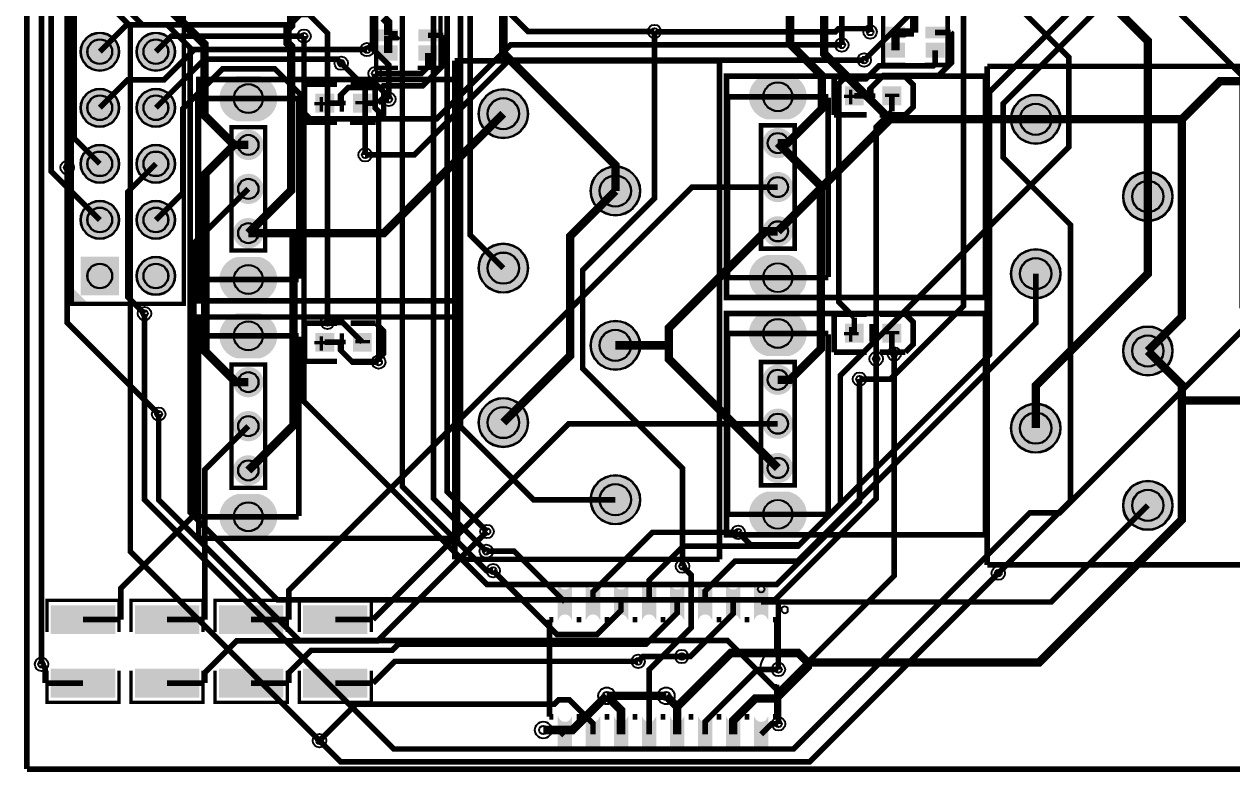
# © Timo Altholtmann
# Model space of a CAD drawing. Header units: millimetres. Extents: x 0 to 105, y 0 to 68.
# Drawn here: x -0.1 to 54.6, y -0.1 to 33.8 of the extents above; entities that cross this region are included whole.
import ezdxf

# ---------------------------------------------------------------- set-up
doc = ezdxf.new("R2010")
doc.units = ezdxf.units.MM
for name, color, linetype, true_color in [('BoardOutLine', 7, 'Continuous', 0xff00ff), ('BottomLayer', 7, 'Continuous', 0x0000ff), ('BottomSilkLayer', 7, 'Continuous', 0x66cc33), ('BottomSolderMaskLayer', 7, 'Continuous', 0xaa00ff), ('Document', 7, 'Continuous', 0xffffff), ('Hole', 7, 'Continuous', 0x222222), ('Multi-Layer', 7, 'Continuous', 0xc0c0c0), ('TopLayer', 7, 'Continuous', 0xff0000), ('TopPasteMaskLayer', 7, 'Continuous', 0x808080), ('TopSilkLayer', 7, 'Continuous', 0xffcc00), ('TopSolderMaskLayer', 7, 'Continuous', 0x800080)]:
    doc.layers.add(name, color=color, linetype=linetype, true_color=true_color)

msp = doc.modelspace()

# ---------------------------------------------------------------- hatches: boundary and pattern name
at = {"layer": 'BottomSilkLayer'}
msp.add_hatch(color=256, dxfattribs=at).paths.add_polyline_path([(2.794, 21.082), (2.032, 21.844), (2.032, 21.082)])
at = {"layer": 'BottomSolderMaskLayer'}
for points in [[(2.427, 32.512, 1), (4.177, 32.512, 1)], [(4.967, 32.512, 1), (6.717, 32.512, 1)], [(10.541, 31.415, -0.785398), (10.541, 29.364), (9.525, 29.364, -0.785398), (9.525, 31.415)], [(34.539, 31.498, -0.785398), (34.539, 29.447), (33.523, 29.447, -0.785398), (33.523, 31.498)], [(2.427, 29.972, 1), (4.177, 29.972, 1)], [(4.967, 29.972, 1), (6.717, 29.972, 1)], [(20.465, 29.705, 1), (22.715, 29.705, 1)], [(44.595, 29.451, 1), (46.845, 29.451, 1)], [(34.706, 28.217, -0.785398), (33.356, 28.217), (33.356, 28.528, -0.785398), (34.706, 28.528)], [(10.708, 28.133, -0.785398), (9.358, 28.133), (9.358, 28.445, -0.785398), (10.708, 28.445)], [(2.427, 27.432, 1), (4.177, 27.432, 1)], [(4.967, 27.432, 1), (6.717, 27.432, 1)], [(10.708, 26.14, -0.785398), (9.358, 26.14), (9.358, 26.452, -0.785398), (10.708, 26.452)], [(25.545, 26.205, 1), (27.795, 26.205, 1)], [(34.706, 26.223, -0.785398), (33.356, 26.223), (33.356, 26.535, -0.785398), (34.706, 26.535)], [(49.675, 25.951, 1), (51.926, 25.951, 1)], [(2.427, 24.892, 1), (4.177, 24.892, 1)], [(4.967, 24.892, 1), (6.717, 24.892, 1)], [(10.708, 24.133, -0.785398), (9.358, 24.133), (9.358, 24.445, -0.785398), (10.708, 24.445)], [(34.706, 24.217, -0.785398), (33.356, 24.217), (33.356, 24.528, -0.785398), (34.706, 24.528)], [(20.465, 22.705, 1), (22.715, 22.705, 1)], [(44.595, 22.451, 1), (46.845, 22.451, 1)], [(4.177, 21.477), (4.177, 23.227), (2.427, 23.227), (2.427, 21.477)], [(4.967, 22.352, 1), (6.717, 22.352, 1)], [(10.541, 23.214, -0.785398), (10.541, 21.164), (9.525, 21.164, -0.785398), (9.525, 23.214)], [(34.539, 23.298, -0.785398), (34.539, 21.247), (33.523, 21.247, -0.785398), (33.523, 23.298)], [(10.541, 20.662, -0.785398), (10.541, 18.611), (9.525, 18.611, -0.785398), (9.525, 20.662)], [(25.545, 19.205, 1), (27.795, 19.205, 1)], [(34.539, 20.771, -0.785398), (34.539, 18.72), (33.523, 18.72, -0.785398), (33.523, 20.771)], [(49.675, 18.951, 1), (51.926, 18.951, 1)], [(10.708, 17.38, -0.785398), (9.358, 17.38), (9.358, 17.692, -0.785398), (10.708, 17.692)], [(34.706, 17.489, -0.785398), (33.356, 17.489), (33.356, 17.801, -0.785398), (34.706, 17.801)], [(20.465, 15.705, 1), (22.715, 15.705, 1)], [(44.595, 15.451, 1), (46.845, 15.451, 1)], [(10.708, 15.387, -0.785398), (9.358, 15.387), (9.358, 15.699, -0.785398), (10.708, 15.699)], [(34.706, 15.496, -0.785398), (33.356, 15.496), (33.356, 15.808, -0.785398), (34.706, 15.808)], [(34.706, 13.489, -0.785398), (33.356, 13.489), (33.356, 13.801, -0.785398), (34.706, 13.801)], [(10.708, 13.38, -0.785398), (9.358, 13.38), (9.358, 13.692, -0.785398), (10.708, 13.692)], [(25.545, 12.205, 1), (27.795, 12.205, 1)], [(49.675, 11.951, 1), (51.926, 11.951, 1)], [(10.541, 12.462, -0.785398), (10.541, 10.411), (9.525, 10.411, -0.785398), (9.525, 12.462)], [(34.539, 12.57, -0.785398), (34.539, 10.52), (33.523, 10.52, -0.785398), (33.523, 12.57)]]:
    msp.add_hatch(color=256, dxfattribs=at).paths.add_polyline_path(points)
at = {"layer": 'Document'}
for points in [[(37.413, 30.788), (37.413, 30.128), (37.261, 30.128), (37.261, 30.788)], [(13.69, 30.082), (13.03, 30.082), (13.03, 30.234), (13.69, 30.234)], [(13.415, 30.458), (13.415, 29.798), (13.263, 29.798), (13.263, 30.458)], [(15.544, 30.134), (14.883, 30.134), (14.883, 30.286), (15.544, 30.286)], [(37.689, 30.411), (37.028, 30.411), (37.028, 30.564), (37.689, 30.564)], [(39.542, 30.463), (38.882, 30.463), (38.882, 30.616), (39.542, 30.616)], [(37.689, 19.657), (37.028, 19.657), (37.028, 19.809), (37.689, 19.809)], [(37.413, 20.034), (37.413, 19.373), (37.261, 19.373), (37.261, 20.034)], [(39.542, 19.709), (38.882, 19.709), (38.882, 19.861), (39.542, 19.861)], [(13.69, 19.243), (13.03, 19.243), (13.03, 19.396), (13.69, 19.396)], [(13.415, 19.62), (13.415, 18.96), (13.263, 18.96), (13.263, 19.62)], [(15.544, 19.295), (14.883, 19.295), (14.883, 19.448), (15.544, 19.448)]]:
    msp.add_hatch(color=256, dxfattribs=at).paths.add_polyline_path(points)
at = {"layer": 'Multi-Layer'}
for points in [[(2.452, 32.512, 1), (4.152, 32.512, 1)], [(4.992, 32.512, 1), (6.692, 32.512, 1)], [(10.533, 31.389, -0.785398), (10.533, 29.389), (9.533, 29.389, -0.785398), (9.533, 31.389)], [(34.531, 31.473, -0.785398), (34.531, 29.473), (33.531, 29.473, -0.785398), (33.531, 31.473)], [(2.452, 29.972, 1), (4.152, 29.972, 1)], [(4.992, 29.972, 1), (6.692, 29.972, 1)], [(20.49, 29.705, 1), (22.69, 29.705, 1)], [(44.62, 29.451, 1), (46.82, 29.451, 1)], [(34.681, 28.223, -0.785398), (33.381, 28.223), (33.381, 28.523, -0.785398), (34.681, 28.523)], [(10.683, 28.139, -0.785398), (9.383, 28.139), (9.383, 28.439, -0.785398), (10.683, 28.439)], [(2.452, 27.432, 1), (4.152, 27.432, 1)], [(4.992, 27.432, 1), (6.692, 27.432, 1)], [(10.683, 26.146, -0.785398), (9.383, 26.146), (9.383, 26.446, -0.785398), (10.683, 26.446)], [(25.57, 26.205, 1), (27.77, 26.205, 1)], [(34.681, 26.229, -0.785398), (33.381, 26.229), (33.381, 26.529, -0.785398), (34.681, 26.529)], [(49.7, 25.951, 1), (51.9, 25.951, 1)], [(2.452, 24.892, 1), (4.152, 24.892, 1)], [(4.992, 24.892, 1), (6.692, 24.892, 1)], [(10.683, 24.139, -0.785398), (9.383, 24.139), (9.383, 24.439, -0.785398), (10.683, 24.439)], [(34.681, 24.223, -0.785398), (33.381, 24.223), (33.381, 24.523, -0.785398), (34.681, 24.523)], [(20.49, 22.705, 1), (22.69, 22.705, 1)], [(44.62, 22.451, 1), (46.82, 22.451, 1)], [(4.152, 21.502), (4.152, 23.202), (2.452, 23.202), (2.452, 21.502)], [(4.992, 22.352, 1), (6.692, 22.352, 1)], [(10.533, 23.189, -0.785398), (10.533, 21.189), (9.533, 21.189, -0.785398), (9.533, 23.189)], [(34.531, 23.273, -0.785398), (34.531, 21.273), (33.531, 21.273, -0.785398), (33.531, 23.273)], [(10.533, 20.636, -0.785398), (10.533, 18.636), (9.533, 18.636, -0.785398), (9.533, 20.636)], [(25.57, 19.205, 1), (27.77, 19.205, 1)], [(34.531, 20.745, -0.785398), (34.531, 18.745), (33.531, 18.745, -0.785398), (33.531, 20.745)], [(49.7, 18.951, 1), (51.9, 18.951, 1)], [(10.683, 17.386, -0.785398), (9.383, 17.386), (9.383, 17.686, -0.785398), (10.683, 17.686)], [(34.681, 17.495, -0.785398), (33.381, 17.495), (33.381, 17.795, -0.785398), (34.681, 17.795)], [(20.49, 15.705, 1), (22.69, 15.705, 1)], [(44.62, 15.451, 1), (46.82, 15.451, 1)], [(10.683, 15.393, -0.785398), (9.383, 15.393), (9.383, 15.693, -0.785398), (10.683, 15.693)], [(34.681, 15.502, -0.785398), (33.381, 15.502), (33.381, 15.802, -0.785398), (34.681, 15.802)], [(34.681, 13.495, -0.785398), (33.381, 13.495), (33.381, 13.795, -0.785398), (34.681, 13.795)], [(10.683, 13.386, -0.785398), (9.383, 13.386), (9.383, 13.686, -0.785398), (10.683, 13.686)], [(25.57, 12.205, 1), (27.77, 12.205, 1)], [(49.7, 11.951, 1), (51.9, 11.951, 1)], [(10.533, 12.436, -0.785398), (10.533, 10.436), (9.533, 10.436, -0.785398), (9.533, 12.436)], [(34.531, 12.545, -0.785398), (34.531, 10.545), (33.531, 10.545, -0.785398), (33.531, 12.545)]]:
    msp.add_hatch(color=256, dxfattribs=at).paths.add_polyline_path(points)
at = {"layer": 'TopLayer'}
for points in [[(16.772, 33.505), (16.772, 33.005), (15.972, 33.005), (15.972, 33.505)], [(18.572, 33.505), (18.572, 33.005), (17.772, 33.005), (17.772, 33.505)], [(39.759, 33.632), (39.759, 33.132), (38.959, 33.132), (38.959, 33.632)], [(41.559, 33.632), (41.559, 33.132), (40.759, 33.132), (40.759, 33.632)], [(39.759, 32.907), (39.759, 32.257), (38.959, 32.257), (38.959, 32.907)], [(41.559, 32.907), (41.559, 32.257), (40.759, 32.257), (40.759, 32.907)], [(16.772, 32.78), (16.772, 32.13), (15.972, 32.13), (15.972, 32.78)], [(18.572, 32.78), (18.572, 32.13), (17.772, 32.13), (17.772, 32.78)], [(37.898, 30.913), (37.898, 30.113), (37.098, 30.113), (37.098, 30.913)], [(39.6, 30.913), (39.6, 30.113), (38.8, 30.113), (38.8, 30.913)], [(13.9, 30.583), (13.9, 29.783), (13.1, 29.783), (13.1, 30.583)], [(15.601, 30.583), (15.601, 29.783), (14.801, 29.783), (14.801, 30.583)], [(13.9, 19.745), (13.9, 18.945), (13.1, 18.945), (13.1, 19.745)], [(15.601, 19.745), (15.601, 18.945), (14.801, 18.945), (14.801, 19.745)], [(37.898, 20.159), (37.898, 19.359), (37.098, 19.359), (37.098, 20.159)], [(39.6, 20.159), (39.6, 19.359), (38.8, 19.359), (38.8, 20.159)], [(24.684, 8.372, -0.785398), (24.084, 8.372), (24.084, 6.772, -0.785398), (24.684, 6.772)], [(25.954, 8.372, -0.785398), (25.354, 8.372), (25.354, 6.772, -0.785398), (25.954, 6.772)], [(27.224, 8.372, -0.785398), (26.624, 8.372), (26.624, 6.772, -0.785398), (27.224, 6.772)], [(28.494, 8.372, -0.785398), (27.894, 8.372), (27.894, 6.772, -0.785398), (28.494, 6.772)], [(29.764, 8.372, -0.785398), (29.164, 8.372), (29.164, 6.772, -0.785398), (29.764, 6.772)], [(31.034, 8.372, -0.785398), (30.434, 8.372), (30.434, 6.772, -0.785398), (31.034, 6.772)], [(32.304, 8.372, -0.785398), (31.704, 8.372), (31.704, 6.772, -0.785398), (32.304, 6.772)], [(33.574, 8.372, -0.785398), (32.974, 8.372), (32.974, 6.772, -0.785398), (33.574, 6.772)], [(1.136, 6.134), (3.944, 6.134), (3.944, 7.417), (1.136, 7.417)], [(4.946, 6.134), (7.754, 6.134), (7.754, 7.417), (4.946, 7.417)], [(8.757, 6.134), (11.565, 6.134), (11.565, 7.417), (8.757, 7.417)], [(12.567, 6.134), (15.375, 6.134), (15.375, 7.417), (12.567, 7.417)], [(1.136, 4.534), (3.944, 4.534), (3.944, 3.251), (1.136, 3.251)], [(4.946, 4.534), (7.754, 4.534), (7.754, 3.251), (4.946, 3.251)], [(8.757, 4.534), (11.565, 4.534), (11.565, 3.251), (8.757, 3.251)], [(12.567, 4.534), (15.375, 4.534), (15.375, 3.251), (12.567, 3.251)], [(24.684, 2.372, -0.785398), (24.084, 2.372), (24.084, 0.772, -0.785398), (24.684, 0.772)], [(25.954, 2.372, -0.785398), (25.354, 2.372), (25.354, 0.772, -0.785398), (25.954, 0.772)], [(27.224, 2.372, -0.785398), (26.624, 2.372), (26.624, 0.772, -0.785398), (27.224, 0.772)], [(28.494, 2.372, -0.785398), (27.894, 2.372), (27.894, 0.772, -0.785398), (28.494, 0.772)], [(29.764, 2.372, -0.785398), (29.164, 2.372), (29.164, 0.772, -0.785398), (29.764, 0.772)], [(31.034, 2.372, -0.785398), (30.434, 2.372), (30.434, 0.772, -0.785398), (31.034, 0.772)], [(32.304, 2.372, -0.785398), (31.704, 2.372), (31.704, 0.772, -0.785398), (32.304, 0.772)], [(33.574, 2.372, -0.785398), (32.974, 2.372), (32.974, 0.772, -0.785398), (33.574, 0.772)]]:
    msp.add_hatch(color=256, dxfattribs=at).paths.add_polyline_path(points)
at = {"layer": 'TopPasteMaskLayer'}
for points in [[(16.772, 33.505), (16.772, 33.005), (15.972, 33.005), (15.972, 33.505)], [(18.572, 33.505), (18.572, 33.005), (17.772, 33.005), (17.772, 33.505)], [(39.759, 33.632), (39.759, 33.132), (38.959, 33.132), (38.959, 33.632)], [(41.559, 33.632), (41.559, 33.132), (40.759, 33.132), (40.759, 33.632)], [(39.759, 32.907), (39.759, 32.257), (38.959, 32.257), (38.959, 32.907)], [(41.559, 32.907), (41.559, 32.257), (40.759, 32.257), (40.759, 32.907)], [(16.772, 32.78), (16.772, 32.13), (15.972, 32.13), (15.972, 32.78)], [(18.572, 32.78), (18.572, 32.13), (17.772, 32.13), (17.772, 32.78)], [(37.898, 30.913), (37.898, 30.113), (37.098, 30.113), (37.098, 30.913)], [(39.6, 30.913), (39.6, 30.113), (38.8, 30.113), (38.8, 30.913)], [(13.9, 30.583), (13.9, 29.783), (13.1, 29.783), (13.1, 30.583)], [(15.601, 30.583), (15.601, 29.783), (14.801, 29.783), (14.801, 30.583)], [(13.9, 19.745), (13.9, 18.945), (13.1, 18.945), (13.1, 19.745)], [(15.601, 19.745), (15.601, 18.945), (14.801, 18.945), (14.801, 19.745)], [(37.898, 20.159), (37.898, 19.359), (37.098, 19.359), (37.098, 20.159)], [(39.6, 20.159), (39.6, 19.359), (38.8, 19.359), (38.8, 20.159)], [(24.684, 8.372, -0.785398), (24.084, 8.372), (24.084, 6.772, -0.785398), (24.684, 6.772)], [(25.954, 8.372, -0.785398), (25.354, 8.372), (25.354, 6.772, -0.785398), (25.954, 6.772)], [(27.224, 8.372, -0.785398), (26.624, 8.372), (26.624, 6.772, -0.785398), (27.224, 6.772)], [(28.494, 8.372, -0.785398), (27.894, 8.372), (27.894, 6.772, -0.785398), (28.494, 6.772)], [(29.764, 8.372, -0.785398), (29.164, 8.372), (29.164, 6.772, -0.785398), (29.764, 6.772)], [(31.034, 8.372, -0.785398), (30.434, 8.372), (30.434, 6.772, -0.785398), (31.034, 6.772)], [(32.304, 8.372, -0.785398), (31.704, 8.372), (31.704, 6.772, -0.785398), (32.304, 6.772)], [(33.574, 8.372, -0.785398), (32.974, 8.372), (32.974, 6.772, -0.785398), (33.574, 6.772)], [(1.236, 6.134), (1.963, 6.134), (2.063, 6.234), (2.063, 6.47), (2.163, 6.57), (2.917, 6.57), (3.017, 6.47), (3.017, 6.234), (3.117, 6.134), (3.844, 6.134), (3.944, 6.234), (3.944, 7.317), (3.844, 7.417), (1.236, 7.417), (1.136, 7.317), (1.136, 6.234)], [(5.046, 6.134), (5.773, 6.134), (5.873, 6.234), (5.873, 6.47), (5.973, 6.57), (6.727, 6.57), (6.827, 6.47), (6.827, 6.234), (6.927, 6.134), (7.654, 6.134), (7.754, 6.234), (7.754, 7.317), (7.654, 7.417), (5.046, 7.417), (4.946, 7.317), (4.946, 6.234)], [(8.857, 6.134), (9.584, 6.134), (9.684, 6.234), (9.684, 6.47), (9.784, 6.57), (10.539, 6.57), (10.639, 6.47), (10.639, 6.234), (10.739, 6.134), (11.465, 6.134), (11.565, 6.234), (11.565, 7.317), (11.465, 7.417), (8.857, 7.417), (8.757, 7.317), (8.757, 6.234)], [(12.667, 6.134), (13.394, 6.134), (13.494, 6.234), (13.494, 6.47), (13.594, 6.57), (14.349, 6.57), (14.449, 6.47), (14.449, 6.234), (14.549, 6.134), (15.275, 6.134), (15.375, 6.234), (15.375, 7.317), (15.275, 7.417), (12.667, 7.417), (12.567, 7.317), (12.567, 6.234)], [(1.236, 4.534), (1.963, 4.534), (2.063, 4.434), (2.063, 4.198), (2.163, 4.098), (2.917, 4.098), (3.017, 4.198), (3.017, 4.434), (3.117, 4.534), (3.844, 4.534), (3.944, 4.434), (3.944, 3.351), (3.844, 3.251), (1.236, 3.251), (1.136, 3.351), (1.136, 4.434)], [(5.046, 4.534), (5.773, 4.534), (5.873, 4.434), (5.873, 4.198), (5.973, 4.098), (6.727, 4.098), (6.827, 4.198), (6.827, 4.434), (6.927, 4.534), (7.654, 4.534), (7.754, 4.434), (7.754, 3.351), (7.654, 3.251), (5.046, 3.251), (4.946, 3.351), (4.946, 4.434)], [(8.857, 4.534), (9.584, 4.534), (9.684, 4.434), (9.684, 4.198), (9.784, 4.098), (10.539, 4.098), (10.639, 4.198), (10.639, 4.434), (10.739, 4.534), (11.465, 4.534), (11.565, 4.434), (11.565, 3.351), (11.465, 3.251), (8.857, 3.251), (8.757, 3.351), (8.757, 4.434)], [(12.667, 4.534), (13.394, 4.534), (13.494, 4.434), (13.494, 4.198), (13.594, 4.098), (14.349, 4.098), (14.449, 4.198), (14.449, 4.434), (14.549, 4.534), (15.275, 4.534), (15.375, 4.434), (15.375, 3.351), (15.275, 3.251), (12.667, 3.251), (12.567, 3.351), (12.567, 4.434)], [(24.684, 2.372, -0.785398), (24.084, 2.372), (24.084, 0.772, -0.785398), (24.684, 0.772)], [(25.954, 2.372, -0.785398), (25.354, 2.372), (25.354, 0.772, -0.785398), (25.954, 0.772)], [(27.224, 2.372, -0.785398), (26.624, 2.372), (26.624, 0.772, -0.785398), (27.224, 0.772)], [(28.494, 2.372, -0.785398), (27.894, 2.372), (27.894, 0.772, -0.785398), (28.494, 0.772)], [(29.764, 2.372, -0.785398), (29.164, 2.372), (29.164, 0.772, -0.785398), (29.764, 0.772)], [(31.034, 2.372, -0.785398), (30.434, 2.372), (30.434, 0.772, -0.785398), (31.034, 0.772)], [(32.304, 2.372, -0.785398), (31.704, 2.372), (31.704, 0.772, -0.785398), (32.304, 0.772)], [(33.574, 2.372, -0.785398), (32.974, 2.372), (32.974, 0.772, -0.785398), (33.574, 0.772)]]:
    msp.add_hatch(color=256, dxfattribs=at).paths.add_polyline_path(points)
at = {"layer": 'TopSolderMaskLayer'}
for points in [[(16.813, 33.521), (16.813, 32.989), (15.931, 32.989), (15.931, 33.521)], [(18.613, 33.521), (18.613, 32.989), (17.731, 32.989), (17.731, 33.521)], [(39.8, 33.648), (39.8, 33.116), (38.918, 33.116), (38.918, 33.648)], [(41.6, 33.648), (41.6, 33.116), (40.718, 33.116), (40.718, 33.648)], [(2.427, 32.512, 1), (4.177, 32.512, 1)], [(4.967, 32.512, 1), (6.717, 32.512, 1)], [(39.79, 32.928), (39.79, 32.237), (38.928, 32.237), (38.928, 32.928)], [(41.59, 32.928), (41.59, 32.237), (40.728, 32.237), (40.728, 32.928)], [(16.803, 32.801), (16.803, 32.11), (15.941, 32.11), (15.941, 32.801)], [(18.603, 32.801), (18.603, 32.11), (17.741, 32.11), (17.741, 32.801)], [(10.541, 31.415, -0.785398), (10.541, 29.364), (9.525, 29.364, -0.785398), (9.525, 31.415)], [(34.539, 31.498, -0.785398), (34.539, 29.447), (33.523, 29.447, -0.785398), (33.523, 31.498)], [(2.427, 29.972, 1), (4.177, 29.972, 1)], [(4.967, 29.972, 1), (6.717, 29.972, 1)], [(20.465, 29.705, 1), (22.715, 29.705, 1)], [(37.923, 30.938), (37.923, 30.088), (37.073, 30.088), (37.073, 30.938)], [(39.625, 30.938), (39.625, 30.088), (38.774, 30.088), (38.774, 30.938)], [(13.925, 30.609), (13.925, 29.758), (13.074, 29.758), (13.074, 30.609)], [(15.627, 30.609), (15.627, 29.758), (14.776, 29.758), (14.776, 30.609)], [(44.595, 29.451, 1), (46.845, 29.451, 1)], [(34.706, 28.217, -0.785398), (33.356, 28.217), (33.356, 28.528, -0.785398), (34.706, 28.528)], [(10.708, 28.133, -0.785398), (9.358, 28.133), (9.358, 28.445, -0.785398), (10.708, 28.445)], [(2.427, 27.432, 1), (4.177, 27.432, 1)], [(4.967, 27.432, 1), (6.717, 27.432, 1)], [(10.708, 26.14, -0.785398), (9.358, 26.14), (9.358, 26.452, -0.785398), (10.708, 26.452)], [(25.545, 26.205, 1), (27.795, 26.205, 1)], [(34.706, 26.223, -0.785398), (33.356, 26.223), (33.356, 26.535, -0.785398), (34.706, 26.535)], [(49.675, 25.951, 1), (51.926, 25.951, 1)], [(2.427, 24.892, 1), (4.177, 24.892, 1)], [(4.967, 24.892, 1), (6.717, 24.892, 1)], [(10.708, 24.133, -0.785398), (9.358, 24.133), (9.358, 24.445, -0.785398), (10.708, 24.445)], [(34.706, 24.217, -0.785398), (33.356, 24.217), (33.356, 24.528, -0.785398), (34.706, 24.528)], [(20.465, 22.705, 1), (22.715, 22.705, 1)], [(44.595, 22.451, 1), (46.845, 22.451, 1)], [(4.177, 21.477), (4.177, 23.227), (2.427, 23.227), (2.427, 21.477)], [(4.967, 22.352, 1), (6.717, 22.352, 1)], [(10.541, 23.214, -0.785398), (10.541, 21.164), (9.525, 21.164, -0.785398), (9.525, 23.214)], [(34.539, 23.298, -0.785398), (34.539, 21.247), (33.523, 21.247, -0.785398), (33.523, 23.298)], [(10.541, 20.662, -0.785398), (10.541, 18.611), (9.525, 18.611, -0.785398), (9.525, 20.662)], [(25.545, 19.205, 1), (27.795, 19.205, 1)], [(34.539, 20.771, -0.785398), (34.539, 18.72), (33.523, 18.72, -0.785398), (33.523, 20.771)], [(13.925, 19.77), (13.925, 18.92), (13.074, 18.92), (13.074, 19.77)], [(15.627, 19.77), (15.627, 18.92), (14.776, 18.92), (14.776, 19.77)], [(37.923, 20.184), (37.923, 19.333), (37.073, 19.333), (37.073, 20.184)], [(39.625, 20.184), (39.625, 19.333), (38.774, 19.333), (38.774, 20.184)], [(49.675, 18.951, 1), (51.926, 18.951, 1)], [(10.708, 17.38, -0.785398), (9.358, 17.38), (9.358, 17.692, -0.785398), (10.708, 17.692)], [(34.706, 17.489, -0.785398), (33.356, 17.489), (33.356, 17.801, -0.785398), (34.706, 17.801)], [(20.465, 15.705, 1), (22.715, 15.705, 1)], [(44.595, 15.451, 1), (46.845, 15.451, 1)], [(10.708, 15.387, -0.785398), (9.358, 15.387), (9.358, 15.699, -0.785398), (10.708, 15.699)], [(34.706, 15.496, -0.785398), (33.356, 15.496), (33.356, 15.808, -0.785398), (34.706, 15.808)], [(34.706, 13.489, -0.785398), (33.356, 13.489), (33.356, 13.801, -0.785398), (34.706, 13.801)], [(10.708, 13.38, -0.785398), (9.358, 13.38), (9.358, 13.692, -0.785398), (10.708, 13.692)], [(25.545, 12.205, 1), (27.795, 12.205, 1)], [(49.675, 11.951, 1), (51.926, 11.951, 1)], [(10.541, 12.462, -0.785398), (10.541, 10.411), (9.525, 10.411, -0.785398), (9.525, 12.462)], [(34.539, 12.57, -0.785398), (34.539, 10.52), (33.523, 10.52, -0.785398), (33.523, 12.57)], [(24.709, 8.39, -0.785398), (24.059, 8.39), (24.059, 6.754, -0.785398), (24.709, 6.754)], [(25.979, 8.39, -0.785398), (25.329, 8.39), (25.329, 6.754, -0.785398), (25.979, 6.754)], [(27.249, 8.39, -0.785398), (26.599, 8.39), (26.599, 6.754, -0.785398), (27.249, 6.754)], [(28.519, 8.39, -0.785398), (27.869, 8.39), (27.869, 6.754, -0.785398), (28.519, 6.754)], [(29.789, 8.39, -0.785398), (29.139, 8.39), (29.139, 6.754, -0.785398), (29.789, 6.754)], [(31.059, 8.39, -0.785398), (30.409, 8.39), (30.409, 6.754, -0.785398), (31.059, 6.754)], [(32.329, 8.39, -0.785398), (31.679, 8.39), (31.679, 6.754, -0.785398), (32.329, 6.754)], [(33.599, 8.39, -0.785398), (32.949, 8.39), (32.949, 6.754, -0.785398), (33.599, 6.754)], [(1.08, 6.122), (4, 6.122), (4, 7.428), (1.08, 7.428)], [(4.89, 6.122), (7.81, 6.122), (7.81, 7.428), (4.89, 7.428)], [(8.702, 6.122), (11.621, 6.122), (11.621, 7.428), (8.702, 7.428)], [(12.512, 6.122), (15.431, 6.122), (15.431, 7.428), (12.512, 7.428)], [(1.08, 4.546), (4, 4.546), (4, 3.24), (1.08, 3.24)], [(4.89, 4.546), (7.81, 4.546), (7.81, 3.24), (4.89, 3.24)], [(8.702, 4.546), (11.621, 4.546), (11.621, 3.24), (8.702, 3.24)], [(12.512, 4.546), (15.431, 4.546), (15.431, 3.24), (12.512, 3.24)], [(24.709, 2.391, -0.785398), (24.059, 2.391), (24.059, 0.754, -0.785398), (24.709, 0.754)], [(25.979, 2.391, -0.785398), (25.329, 2.391), (25.329, 0.754, -0.785398), (25.979, 0.754)], [(27.249, 2.391, -0.785398), (26.599, 2.391), (26.599, 0.754, -0.785398), (27.249, 0.754)], [(28.519, 2.391, -0.785398), (27.869, 2.391), (27.869, 0.754, -0.785398), (28.519, 0.754)], [(29.789, 2.391, -0.785398), (29.139, 2.391), (29.139, 0.754, -0.785398), (29.789, 0.754)], [(31.059, 2.391, -0.785398), (30.409, 2.391), (30.409, 0.754, -0.785398), (31.059, 0.754)], [(32.329, 2.391, -0.785398), (31.679, 2.391), (31.679, 0.754, -0.785398), (32.329, 0.754)], [(33.599, 2.391, -0.785398), (32.949, 2.391), (32.949, 0.754, -0.785398), (33.599, 0.754)]]:
    msp.add_hatch(color=256, dxfattribs=at).paths.add_polyline_path(points)

# ---------------------------------------------------------------- linework, layer by layer
at = {"layer": 'BoardOutLine', "const_width": 0.254}
for points in [[(0, 67.5), (0, 0)], [(0, 0), (75, 0)]]:
    msp.add_lwpolyline(points, dxfattribs=at)
at = {"layer": 'BottomLayer'}
for points, const_width in [([(30.83, 60.741), (28.04, 63.532), (9.673, 63.532), (7.57, 61.428), (7.57, 56.988), (0.661, 50.079), (0.661, 4.748)], 0.254), ([(20.818, 9.871), (18.431, 12.258), (18.431, 57.981), (13.965, 62.447)], 0.254), ([(21.128, 8.991), (20.833, 8.991), (17.013, 12.811), (17.013, 55.902), (10.779, 62.136)], 0.254), ([(21.528, 60.124), (20.088, 58.683), (20.088, 24.208), (21.59, 22.705)], 0.254), ([(26.67, 12.205), (22.967, 12.205), (19.654, 15.518), (19.654, 59.357)], 0.254), ([(14.027, 56.843), (13.535, 57.334), (8.971, 57.334), (1.094, 49.458), (1.094, 27.1), (3.302, 24.892)], 0.254), ([(36.934, 32.82), (36.934, 43.958), (43.411, 50.434), (45.714, 50.434)], 0.254), ([(45.714, 50.434), (48.651, 47.497), (48.651, 37.857), (55.074, 31.434), (55.074, 20.875)], 0.254), ([(19.042, 48.424), (19.042, 12.572), (20.848, 10.766)], 0.254), ([(45.72, 48.359), (44.156, 46.796), (44.156, 35.316), (47.222, 32.251), (47.222, 28.2), (36.865, 17.843), (36.865, 12.031), (34.995, 10.161), (32.803, 10.161), (32.235, 10.729)], 0.254), ([(38.214, 33.409), (38.214, 44.315), (38.39, 44.491)], 0.254), ([(15.6, 32.714), (15.657, 32.771), (15.657, 43.908)], 0.254), ([(3.302, 42.672), (1.822, 41.192), (1.822, 27.264)], 0.254), ([(43.545, 42.77), (43.545, 37.733), (37.948, 32.136)], 0.254), ([(26.67, 26.205), (26.67, 27.364), (21.59, 32.444), (21.59, 41.359)], 0.381), ([(45.72, 41.359), (45.72, 38.08), (50.8, 33), (50.8, 25.951)], 0.381), ([(3.302, 40.132), (4.519, 38.915), (4.519, 34.448), (5.239, 33.729), (6.356, 33.729), (7.392, 32.694), (7.392, 11.633), (11.353, 7.671), (33.902, 7.671)], 0.254), ([(10.034, 39.105), (10.596, 39.105), (11.98, 37.721), (11.98, 33.705), (11.807, 33.532), (11.807, 32.911), (11.98, 32.738), (11.98, 26.236), (10.033, 24.289)], 0.381), ([(34.031, 39.037), (34.509, 39.037), (36.134, 37.412), (36.134, 32.427), (39.11, 29.451)], 0.381), ([(13.26, 1.287), (4.685, 9.862), (4.685, 33.669), (3.302, 35.052)], 0.254), ([(9.386, 28.289), (8.05, 29.625), (8.05, 32.844), (5.842, 35.052)], 0.381), ([(12.78, 34.194), (13.618, 33.356), (13.618, 20.243)], 0.254), ([(34.031, 28.372), (34.474, 28.372), (36.03, 29.928), (36.03, 31.421), (34.583, 32.868), (34.583, 34.182)], 0.381), ([(28.439, 33.432), (28.439, 25.864), (25.186, 22.611), (25.186, 18.159), (29.709, 13.635), (29.709, 9.192)], 0.254), ([(12.557, 33.222), (12.557, 16.654), (20.849, 8.362), (33.98, 8.362), (37.732, 12.114), (37.732, 17.675)], 0.254), ([(15.411, 32.61), (15.515, 32.714), (15.6, 32.714)], 0.254), ([(15.6, 32.714), (16.401, 31.912), (16.401, 30.358)], 0.254), ([(15.328, 27.838), (15.328, 30.907), (14.243, 31.991)], 0.254), ([(15.939, 18.448), (15.939, 29.804), (15.779, 29.964), (15.779, 31.523)], 0.254), ([(39.11, 29.451), (34.031, 24.372)], 0.381), ([(45.72, 29.451), (39.11, 29.451)], 0.381), ([(10.033, 17.536), (9.478, 17.536), (8.085, 18.93), (8.085, 26.987), (9.386, 28.289)], 0.381), ([(10.033, 28.289), (9.386, 28.289)], 0.381), ([(26.67, 26.205), (24.614, 24.149), (24.614, 18.729), (21.59, 15.705)], 0.381), ([(50.8, 25.951), (50.8, 22.451), (45.72, 17.371), (45.72, 15.451)], 0.381), ([(34.031, 24.372), (33.474, 24.372), (29.09, 19.988), (29.09, 19.205)], 0.381), ([(56.167, 22.618), (56.167, 20.974), (46.812, 11.619), (45.457, 11.619), (34.746, 0.908), (16.627, 0.908), (5.326, 12.209), (5.326, 20.646)], 0.254), ([(26.67, 19.205), (29.09, 19.205)], 0.381), ([(29.09, 19.205), (29.09, 18.586), (34.031, 13.645)], 0.381), ([(33.902, 7.671), (38.487, 12.256), (38.487, 18.594)], 0.254), ([(39.305, 18.818), (39.305, 8.758), (34.061, 3.514)], 0.254), ([(34.061, 3.514), (31.748, 5.827), (12.342, 5.827), (5.97, 12.2), (5.97, 16.088)], 0.254), ([(44.021, 8.878), (35.475, 0.332), (14.215, 0.332), (13.26, 1.287)], 0.254), ([(33.902, 7.671), (34.054, 7.519), (34.054, 4.512)], 0.254), ([(29.676, 5.102), (27.92, 5.102), (27.699, 4.881)], 0.254), ([(23.402, 1.769), (24.728, 1.769), (26.276, 3.316)], 0.381), ([(26.276, 3.316), (28.971, 3.316)], 0.381), ([(34.061, 3.514), (34.061, 2.046)], 0.254)]:
    msp.add_lwpolyline(points, dxfattribs=dict(at, const_width=const_width))
at = {"layer": 'BottomSilkLayer', "const_width": 0.203}
msp.add_lwpolyline([(7.112, 21.082), (7.112, 22.987), (7.112, 46.482), (2.032, 46.482), (2.032, 22.987), (2.032, 21.082), (7.112, 21.082)], close=True, dxfattribs=at)
at = {"layer": 'BottomSolderMaskLayer'}
for centre, radius in [((3.302, 32.512), 0.875), ((3.302, 32.512), 0.566), ((5.842, 32.512), 0.875), ((5.842, 32.512), 0.566), ((3.302, 29.972), 0.875), ((5.842, 29.972), 0.875), ((10.033, 30.389), 0.661), ((21.59, 29.705), 1.125), ((34.031, 30.473), 0.661), ((3.302, 29.972), 0.566), ((5.842, 29.972), 0.566), ((21.59, 29.705), 0.716), ((45.72, 29.451), 1.125), ((45.72, 29.451), 0.716), ((10.033, 28.289), 0.464), ((34.031, 28.372), 0.464), ((3.302, 27.432), 0.875), ((3.302, 27.432), 0.566), ((5.842, 27.432), 0.875), ((5.842, 27.432), 0.566), ((26.67, 26.205), 1.125), ((26.67, 26.205), 0.716), ((34.031, 26.379), 0.464), ((50.8, 25.951), 1.125), ((10.033, 26.296), 0.464), ((50.8, 25.951), 0.716), ((3.302, 24.892), 0.875), ((5.842, 24.892), 0.875), ((3.302, 24.892), 0.566), ((5.842, 24.892), 0.566), ((10.033, 24.289), 0.464), ((34.031, 24.372), 0.464), ((21.59, 22.705), 1.125), ((45.72, 22.451), 1.125), ((5.842, 22.352), 0.875), ((21.59, 22.705), 0.716), ((45.72, 22.451), 0.716), ((3.302, 22.352), 0.566), ((5.842, 22.352), 0.566), ((10.033, 22.189), 0.661), ((34.031, 22.272), 0.661), ((10.033, 19.636), 0.661), ((26.67, 19.205), 1.125), ((34.031, 19.745), 0.661), ((26.67, 19.205), 0.716), ((50.8, 18.951), 1.125), ((50.8, 18.951), 0.716), ((34.031, 17.645), 0.464), ((10.033, 17.536), 0.464), ((21.59, 15.705), 1.125), ((21.59, 15.705), 0.716), ((45.72, 15.451), 1.125), ((10.033, 15.543), 0.464), ((34.031, 15.652), 0.464), ((45.72, 15.451), 0.716), ((10.033, 13.536), 0.464), ((34.031, 13.645), 0.464), ((26.67, 12.205), 1.125), ((26.67, 12.205), 0.716), ((50.8, 11.951), 1.125), ((50.8, 11.951), 0.716), ((10.033, 11.436), 0.661), ((34.031, 11.545), 0.661)]:
    msp.add_circle(centre, radius, dxfattribs=at)
at = {"layer": 'Document'}
msp.add_circle((33.274, 8.154), 0.15, dxfattribs=at)
at = {"layer": 'Hole'}
for centre, radius in [((28.439, 33.432), 0.152), ((38.214, 33.409), 0.152), ((12.557, 33.221), 0.152), ((36.934, 32.82), 0.152), ((15.411, 32.61), 0.152), ((14.243, 31.991), 0.152), ((37.948, 32.136), 0.152), ((15.779, 31.523), 0.152), ((16.401, 30.358), 0.152), ((15.328, 27.838), 0.152), ((1.822, 27.263), 0.152), ((5.326, 20.646), 0.152), ((13.618, 20.243), 0.152), ((38.487, 18.594), 0.152), ((39.305, 18.817), 0.152), ((15.939, 18.448), 0.152), ((37.732, 17.675), 0.152), ((5.97, 16.088), 0.152), ((20.848, 10.766), 0.152), ((32.235, 10.729), 0.152), ((20.818, 9.871), 0.152), ((29.709, 9.192), 0.152), ((21.128, 8.991), 0.152), ((44.021, 8.878), 0.152), ((27.699, 4.881), 0.152), ((29.676, 5.102), 0.152), ((0.661, 4.748), 0.152), ((34.054, 4.512), 0.152), ((26.276, 3.316), 0.191), ((28.971, 3.316), 0.191), ((34.061, 2.046), 0.152), ((23.402, 1.769), 0.191), ((13.26, 1.287), 0.152)]:
    msp.add_circle(centre, radius, dxfattribs=at)
at = {"layer": 'Multi-Layer'}
for centre, radius in [((12.557, 33.221), 0.305), ((28.439, 33.432), 0.305), ((38.214, 33.409), 0.305), ((3.302, 32.512), 0.85), ((3.302, 32.512), 0.55), ((5.842, 32.512), 0.85), ((5.842, 32.512), 0.55), ((15.411, 32.61), 0.305), ((36.934, 32.82), 0.305), ((14.243, 31.991), 0.305), ((37.948, 32.136), 0.305), ((15.779, 31.523), 0.305), ((3.302, 29.972), 0.85), ((5.842, 29.972), 0.85), ((10.033, 30.389), 0.65), ((16.401, 30.358), 0.305), ((21.59, 29.705), 1.1), ((34.031, 30.473), 0.65), ((3.302, 29.972), 0.55), ((5.842, 29.972), 0.55), ((21.59, 29.705), 0.7), ((45.72, 29.451), 1.1), ((45.72, 29.451), 0.7), ((10.033, 28.289), 0.45), ((34.031, 28.372), 0.45), ((3.302, 27.432), 0.85), ((3.302, 27.432), 0.55), ((5.842, 27.432), 0.85), ((5.842, 27.432), 0.55), ((15.328, 27.838), 0.305), ((1.822, 27.263), 0.305), ((26.67, 26.205), 1.1), ((26.67, 26.205), 0.7), ((34.031, 26.379), 0.45), ((50.8, 25.951), 1.1), ((10.033, 26.296), 0.45), ((50.8, 25.951), 0.7), ((3.302, 24.892), 0.85), ((5.842, 24.892), 0.85), ((3.302, 24.892), 0.55), ((5.842, 24.892), 0.55), ((10.033, 24.289), 0.45), ((34.031, 24.372), 0.45), ((21.59, 22.705), 1.1), ((45.72, 22.451), 1.1), ((5.842, 22.352), 0.85), ((21.59, 22.705), 0.7), ((45.72, 22.451), 0.7), ((3.302, 22.352), 0.55), ((5.842, 22.352), 0.55), ((10.033, 22.189), 0.65), ((34.031, 22.272), 0.65), ((5.326, 20.646), 0.305), ((10.033, 19.636), 0.65), ((13.618, 20.243), 0.305), ((26.67, 19.205), 1.1), ((34.031, 19.745), 0.65), ((26.67, 19.205), 0.7), ((50.8, 18.951), 1.1), ((50.8, 18.951), 0.7), ((15.939, 18.448), 0.305), ((38.487, 18.594), 0.305), ((39.305, 18.817), 0.305), ((34.031, 17.645), 0.45), ((10.033, 17.536), 0.45), ((37.732, 17.675), 0.305), ((21.59, 15.705), 1.1), ((45.72, 15.451), 1.1), ((5.97, 16.088), 0.305), ((10.033, 15.543), 0.45), ((21.59, 15.705), 0.7), ((34.031, 15.652), 0.45), ((45.72, 15.451), 0.7), ((10.033, 13.536), 0.45), ((34.031, 13.645), 0.45), ((26.67, 12.205), 1.1), ((26.67, 12.205), 0.7), ((50.8, 11.951), 1.1), ((50.8, 11.951), 0.7), ((10.033, 11.436), 0.65), ((34.031, 11.545), 0.65), ((20.848, 10.766), 0.305), ((32.235, 10.729), 0.305), ((20.818, 9.871), 0.305), ((29.709, 9.192), 0.305), ((21.128, 8.991), 0.305), ((44.021, 8.878), 0.305), ((0.661, 4.748), 0.305), ((27.699, 4.881), 0.305), ((29.676, 5.102), 0.305), ((34.054, 4.512), 0.305), ((26.276, 3.316), 0.381), ((28.971, 3.316), 0.381), ((34.061, 2.046), 0.305), ((23.402, 1.769), 0.381), ((13.26, 1.287), 0.305)]:
    msp.add_circle(centre, radius, dxfattribs=at)
at = {"layer": 'TopLayer'}
for points, const_width in [([(37.732, 17.675), (39.132, 17.675), (42.441, 20.984), (42.441, 43.35), (38.493, 47.298), (38.493, 56.587), (38.567, 56.661), (41.878, 56.661), (46.419, 52.12), (46.925, 52.12), (50.521, 55.715), (56.642, 55.715)], 0.254), ([(44.021, 8.878), (47.295, 12.152), (47.295, 24.667), (44.239, 27.724), (44.239, 30.158), (49.357, 35.276), (50.264, 35.276), (52.259, 37.271), (52.259, 38.429), (51.409, 39.279), (45.604, 39.279), (42.934, 41.949), (42.934, 51.515), (39.2, 55.249)], 0.254), ([(2.142, 52.452), (2.142, 28.592), (3.302, 27.432)], 0.254), ([(50.8, 37.859), (43.627, 30.686), (43.627, 18.777), (34.957, 10.107), (29.744, 10.107), (28.194, 8.557), (28.194, 7.572)], 0.254), ([(3.302, 37.592), (4.537, 36.357), (8.153, 36.357), (8.885, 35.625), (11.349, 35.625), (13.098, 37.374), (18.76, 37.374), (22.702, 33.432), (28.439, 33.432)], 0.254), ([(3.302, 32.512), (4.519, 33.729), (11.925, 33.729), (12.39, 34.194), (12.78, 34.194)], 0.254), ([(16.161, 34.055), (16.372, 33.844), (16.372, 33.255)], 0.381), ([(40.204, 34.182), (40.204, 33.382)], 0.381), ([(16.372, 33.255), (16.795, 33.255)], 0.381), ([(16.795, 33.255), (16.765, 33.225), (16.372, 33.225)], 0.381), ([(16.372, 32.455), (16.372, 33.225)], 0.381), ([(38.214, 33.409), (38.066, 33.557), (36.775, 33.557), (36.627, 33.409), (28.462, 33.409), (28.439, 33.432)], 0.254), ([(41.864, 33.382), (41.896, 33.35), (41.896, 32.016), (41.322, 31.442), (38.821, 31.442), (38.203, 30.825), (38.203, 30.513)], 0.254), ([(39.359, 33.382), (39.782, 33.382)], 0.381), ([(39.782, 33.382), (39.752, 33.352), (39.359, 33.352)], 0.381), ([(39.359, 32.582), (39.359, 33.352)], 0.381), ([(39.782, 33.382), (40.204, 33.382)], 0.381), ([(41.159, 33.382), (41.864, 33.382)], 0.254), ([(12.557, 33.222), (6.551, 33.222), (5.842, 32.512)], 0.254), ([(5.842, 24.892), (7.066, 26.116), (7.066, 29.93), (8.879, 31.743), (11.229, 31.743), (12.383, 30.589), (12.383, 29.925), (12.836, 29.472), (18.571, 29.472), (21.919, 32.82), (36.934, 32.82)], 0.254), ([(18.877, 33.255), (18.881, 33.251), (18.881, 31.913), (17.938, 30.969), (16.148, 30.969), (16.069, 30.89), (14.559, 30.89), (14.205, 30.536), (14.205, 30.184)], 0.254), ([(18.172, 33.255), (18.877, 33.255)], 0.254), ([(3.302, 29.972), (4.574, 31.244), (6.218, 31.244), (7.585, 32.61), (15.411, 32.61)], 0.254), ([(5.842, 29.972), (8.046, 32.177), (14.058, 32.177), (14.243, 31.991)], 0.254), ([(18.172, 32.455), (18.172, 31.825)], 0.254), ([(41.159, 32.582), (41.159, 31.952)], 0.254), ([(15.328, 27.838), (17.551, 27.838), (21.849, 32.136), (37.948, 32.136)], 0.254), ([(18.172, 31.825), (17.869, 31.523), (15.779, 31.523)], 0.254), ([(37.498, 20.464), (36.791, 21.171), (36.791, 31.06), (37.008, 31.276), (38.019, 31.276), (38.619, 31.876), (41.083, 31.876), (41.159, 31.952)], 0.254), ([(52.345, 29.451), (54.072, 31.178), (60.06, 31.178)], 0.381), ([(13.5, 30.184), (14.205, 30.184)], 0.254), ([(15.201, 30.184), (15.907, 30.184)], 0.254), ([(16.401, 30.358), (16.081, 30.358), (15.907, 30.184)], 0.254), ([(37.498, 30.513), (38.203, 30.513)], 0.254), ([(39.2, 30.513), (39.2, 29.808)], 0.254), ([(21.59, 29.705), (16.174, 24.289), (12.083, 24.289)], 0.381), ([(38.487, 18.594), (38.487, 29.095), (39.2, 29.808)], 0.254), ([(45.72, 29.451), (52.345, 29.451), (52.345, 29.451)], 0.381), ([(52.345, 29.451), (52.345, 20.496), (50.8, 18.951)], 0.381), ([(34.031, 28.372), (35.976, 26.428), (35.976, 19.045), (34.576, 17.645), (34.031, 17.645)], 0.381), ([(1.822, 27.264), (1.822, 20.236), (5.97, 16.088)], 0.254), ([(5.842, 27.432), (4.572, 26.162), (4.572, 21.4), (5.326, 20.646)], 0.254), ([(4.249, 6.775), (4.249, 8.185), (7.572, 11.507), (7.572, 23.835), (10.033, 26.296)], 0.254), ([(11.87, 6.775), (11.87, 8.103), (30.146, 26.379), (34.031, 26.379)], 0.254), ([(12.083, 24.289), (12.083, 15.586), (10.033, 13.536)], 0.381), ([(12.083, 24.289), (10.033, 24.289)], 0.381), ([(30.734, 7.572), (30.734, 8.072), (32.081, 9.418), (34.925, 9.418), (45.72, 20.213), (45.72, 22.451)], 0.254), ([(15.201, 19.345), (14.303, 20.243), (13.618, 20.243)], 0.254), ([(37.498, 19.759), (37.498, 20.464)], 0.254), ([(39.2, 19.759), (39.2, 19.054)], 0.254), ([(13.5, 19.345), (14.205, 19.345)], 0.254), ([(14.205, 19.345), (14.205, 18.993), (14.75, 18.448), (15.939, 18.448)], 0.254), ([(39.305, 18.818), (39.305, 18.949), (39.2, 19.054)], 0.254), ([(52.345, 16.7), (52.345, 17.406), (50.8, 18.951)], 0.381), ([(52.345, 16.7), (64.127, 16.7), (66.378, 18.951), (70.231, 18.951)], 0.381), ([(35.393, 4.826), (45.86, 4.826), (52.345, 11.311), (52.345, 16.7)], 0.381), ([(10.033, 15.543), (8.059, 13.569), (8.059, 6.775)], 0.254), ([(34.031, 15.652), (24.557, 15.652), (15.68, 6.775)], 0.254), ([(33.274, 7.572), (46.421, 7.572), (50.8, 11.951)], 0.254), ([(20.848, 10.766), (15.896, 5.814), (9.507, 5.814), (8.059, 4.366), (8.059, 3.893)], 0.254), ([(25.654, 7.572), (25.654, 8.037), (28.347, 10.729), (32.235, 10.729)], 0.254), ([(24.384, 7.572), (22.085, 9.871), (20.818, 9.871)], 0.254), ([(29.709, 9.192), (30.099, 8.803), (30.099, 6.401), (28.194, 4.496), (28.194, 1.572)], 0.254), ([(26.924, 7.572), (26.924, 7.184), (25.833, 6.093), (24.026, 6.093), (21.128, 8.991)], 0.254), ([(29.464, 7.572), (29.464, 7.069), (28.055, 5.66), (16.833, 5.66), (16.554, 5.38), (12.885, 5.38), (11.87, 4.366), (11.87, 3.893)], 0.254), ([(32.004, 7.572), (32.004, 7.041), (30.065, 5.102), (29.676, 5.102)], 0.254), ([(2.54, 6.775), (4.249, 6.775)], 0.254), ([(6.35, 6.775), (8.059, 6.775)], 0.254), ([(10.161, 6.775), (11.87, 6.775)], 0.254), ([(13.971, 6.775), (15.68, 6.775)], 0.254), ([(27.699, 4.881), (16.668, 4.881), (15.68, 3.893)], 0.254), ([(35.393, 4.826), (34.958, 5.261), (31.902, 5.261), (29.464, 2.823)], 0.381), ([(32.004, 1.572), (32.004, 2.193), (33.012, 3.201), (33.959, 3.201), (35.393, 4.636), (35.393, 4.826)], 0.381), ([(0.831, 3.893), (0.831, 4.577), (0.661, 4.748)], 0.254), ([(30.734, 1.572), (30.734, 2.149), (33.097, 4.512), (34.054, 4.512)], 0.254), ([(2.54, 3.893), (0.831, 3.893)], 0.254), ([(6.35, 3.893), (8.059, 3.893)], 0.254), ([(10.161, 3.893), (11.87, 3.893)], 0.254), ([(13.971, 3.893), (15.68, 3.893)], 0.254), ([(26.924, 1.572), (26.924, 2.668), (26.276, 3.316)], 0.381), ([(29.464, 2.823), (28.971, 3.316)], 0.381), ([(25.654, 1.572), (25.654, 2.066), (24.583, 3.137), (24.096, 3.137), (23.904, 2.945), (14.918, 2.945), (13.26, 1.287)], 0.254), ([(29.464, 1.572), (29.464, 2.823)], 0.381), ([(24.384, 1.572), (24.187, 1.769), (23.402, 1.769)], 0.381), ([(33.274, 1.572), (33.748, 2.046), (34.061, 2.046)], 0.254)]:
    msp.add_lwpolyline(points, dxfattribs=dict(at, const_width=const_width))
at = {"layer": 'TopSilkLayer'}
for points, const_width in [([(16.822, 31.785), (15.822, 31.785), (15.822, 35.525), (16.862, 35.525)], 0.2), ([(17.722, 35.525), (18.742, 35.525), (18.742, 31.785), (17.702, 31.785)], 0.2), ([(39.809, 31.912), (38.809, 31.912), (38.809, 35.652), (39.849, 35.652)], 0.2), ([(40.709, 35.652), (41.729, 35.652), (41.729, 31.912), (40.689, 31.912)], 0.2), ([(19.39, 9.505), (19.39, 32.105)], 0.254), ([(19.39, 32.105), (31.39, 32.105)], 0.254), ([(31.39, 9.505), (31.39, 32.105)], 0.254), ([(43.52, 9.251), (43.52, 31.851)], 0.254), ([(43.52, 31.851), (55.52, 31.851)], 0.254), ([(36.584, 31.377), (36.584, 29.649)], 0.254), ([(36.584, 31.377), (38.057, 31.377)], 0.254), ([(38.666, 31.377), (39.809, 31.377)], 0.254), ([(39.809, 31.377), (40.165, 31.021), (40.165, 30.005), (39.809, 29.649)], 0.254), ([(12.585, 31.047), (12.585, 29.32)], 0.254), ([(12.585, 31.047), (14.058, 31.047)], 0.254), ([(14.274, 30.59), (14.274, 29.802)], 0.203), ([(14.668, 31.047), (15.811, 31.047)], 0.254), ([(15.811, 31.047), (16.167, 30.691), (16.167, 29.675), (15.811, 29.32)], 0.254), ([(38.273, 30.919), (38.273, 30.132)], 0.203), ([(12.319, 30.389), (7.747, 30.389)], 0.254), ([(7.747, 26.289), (7.747, 30.353)], 0.254), ([(12.319, 26.289), (12.319, 30.353)], 0.254), ([(14.274, 30.191), (14.45, 30.191)], 0.203), ([(36.317, 30.472), (31.745, 30.472)], 0.254), ([(31.745, 26.372), (31.745, 30.436)], 0.254), ([(36.317, 26.372), (36.317, 30.436)], 0.254), ([(38.273, 30.521), (38.448, 30.521)], 0.203), ([(36.584, 29.649), (38.057, 29.649)], 0.254), ([(38.641, 29.649), (39.809, 29.649)], 0.254), ([(12.585, 29.32), (14.058, 29.32)], 0.254), ([(14.643, 29.32), (15.811, 29.32)], 0.254), ([(7.747, 26.289), (7.747, 22.225)], 0.254), ([(12.319, 26.289), (12.319, 22.225)], 0.254), ([(31.745, 26.372), (31.745, 22.308)], 0.254), ([(36.317, 26.372), (36.317, 22.308)], 0.254), ([(12.319, 22.189), (7.747, 22.189)], 0.254), ([(36.317, 22.273), (31.745, 22.273)], 0.254), ([(12.585, 20.209), (12.585, 18.481)], 0.254), ([(12.585, 20.209), (14.058, 20.209)], 0.254), ([(14.668, 20.209), (15.811, 20.209)], 0.254), ([(15.811, 20.209), (16.167, 19.853), (16.167, 18.837), (15.811, 18.481)], 0.254), ([(36.584, 20.622), (36.584, 18.895)], 0.254), ([(36.584, 20.622), (38.057, 20.622)], 0.254), ([(38.273, 20.165), (38.273, 19.378)], 0.203), ([(38.666, 20.622), (39.809, 20.622)], 0.254), ([(39.809, 20.622), (40.165, 20.267), (40.165, 19.251), (39.809, 18.895)], 0.254), ([(12.319, 19.636), (7.747, 19.636)], 0.254), ([(7.747, 15.536), (7.747, 19.6)], 0.254), ([(12.319, 15.536), (12.319, 19.6)], 0.254), ([(14.274, 19.751), (14.274, 18.964)], 0.203), ([(36.317, 19.745), (31.745, 19.745)], 0.254), ([(31.745, 15.645), (31.745, 19.709)], 0.254), ([(36.317, 15.645), (36.317, 19.709)], 0.254), ([(38.273, 19.767), (38.448, 19.767)], 0.203), ([(14.274, 19.353), (14.45, 19.353)], 0.203), ([(36.584, 18.895), (38.057, 18.895)], 0.254), ([(38.641, 18.895), (39.809, 18.895)], 0.254), ([(12.585, 18.481), (14.058, 18.481)], 0.254), ([(14.643, 18.481), (15.811, 18.481)], 0.254), ([(7.747, 15.536), (7.747, 11.472)], 0.254), ([(12.319, 15.536), (12.319, 11.472)], 0.254), ([(31.745, 15.645), (31.745, 11.581)], 0.254), ([(36.317, 15.645), (36.317, 11.581)], 0.254), ([(12.319, 11.437), (7.747, 11.437)], 0.254), ([(36.317, 11.546), (31.745, 11.546)], 0.254), ([(19.39, 9.505), (31.39, 9.505)], 0.254), ([(43.52, 9.251), (55.52, 9.251)], 0.254), ([(0.907, 6.21), (0.907, 7.645), (4.173, 7.645), (4.173, 6.21)], 0.152), ([(4.717, 6.21), (4.717, 7.645), (7.983, 7.645), (7.983, 6.21)], 0.152), ([(8.529, 6.21), (8.529, 7.645), (11.794, 7.645), (11.794, 6.21)], 0.152), ([(12.339, 6.21), (12.339, 7.645), (15.604, 7.645), (15.604, 6.21)], 0.152), ([(23.679, 6.772), (23.679, 2.372)], 0.254), ([(23.853, 6.772), (23.679, 6.772)], 0.254), ([(25.123, 6.772), (24.915, 6.772)], 0.254), ([(26.393, 6.772), (26.185, 6.772)], 0.254), ([(27.663, 6.772), (27.455, 6.772)], 0.254), ([(28.933, 6.772), (28.725, 6.772)], 0.254), ([(30.203, 6.772), (29.995, 6.772)], 0.254), ([(31.473, 6.772), (31.265, 6.772)], 0.254), ([(32.743, 6.772), (32.535, 6.772)], 0.254), ([(33.979, 6.772), (33.805, 6.772)], 0.254), ([(33.979, 6.772), (33.979, 5.322)], 0.254), ([(0.907, 4.458), (0.907, 3.023), (4.173, 3.023), (4.173, 4.458)], 0.152), ([(4.717, 4.458), (4.717, 3.023), (7.983, 3.023), (7.983, 4.458)], 0.152), ([(8.529, 4.458), (8.529, 3.023), (11.794, 3.023), (11.794, 4.458)], 0.152), ([(12.339, 4.458), (12.339, 3.023), (15.604, 3.023), (15.604, 4.458)], 0.152), ([(33.979, 2.372), (33.979, 3.822)], 0.254), ([(23.853, 2.372), (23.679, 2.372)], 0.254), ([(25.123, 2.372), (24.915, 2.372)], 0.254), ([(26.393, 2.372), (26.185, 2.372)], 0.254), ([(27.663, 2.372), (27.455, 2.372)], 0.254), ([(28.933, 2.372), (28.725, 2.372)], 0.254), ([(30.203, 2.372), (29.995, 2.372)], 0.254), ([(31.473, 2.372), (31.265, 2.372)], 0.254), ([(32.743, 2.372), (32.535, 2.372)], 0.254), ([(33.979, 2.372), (33.805, 2.372)], 0.254)]:
    msp.add_lwpolyline(points, dxfattribs=dict(at, const_width=const_width))
for points, const_width in [([(7.782, 31.259), (19.514, 31.259), (19.514, 21.226), (7.782, 21.226), (7.782, 31.259)], 0.254), ([(31.71, 31.402), (43.442, 31.402), (43.442, 21.369), (31.71, 21.369), (31.71, 31.402)], 0.254), ([(9.271, 23.503), (10.795, 23.503), (10.795, 24.519), (10.795, 28.075), (10.795, 29.091), (9.271, 29.091), (9.271, 28.075), (9.271, 24.519), (9.271, 23.503)], 0.203), ([(33.269, 23.586), (34.793, 23.586), (34.793, 24.602), (34.793, 28.158), (34.793, 29.174), (33.269, 29.174), (33.269, 28.158), (33.269, 24.602), (33.269, 23.586)], 0.203), ([(7.782, 20.489), (19.514, 20.489), (19.514, 10.456), (7.782, 10.456), (7.782, 20.489)], 0.254), ([(31.71, 20.649), (43.442, 20.649), (43.442, 10.616), (31.71, 10.616), (31.71, 20.649)], 0.254), ([(9.271, 12.75), (10.795, 12.75), (10.795, 13.766), (10.795, 17.322), (10.795, 18.338), (9.271, 18.338), (9.271, 17.322), (9.271, 13.766), (9.271, 12.75)], 0.203), ([(33.269, 12.859), (34.793, 12.859), (34.793, 13.875), (34.793, 17.431), (34.793, 18.447), (33.269, 18.447), (33.269, 17.431), (33.269, 13.875), (33.269, 12.859)], 0.203)]:
    msp.add_lwpolyline(points, close=True, dxfattribs=dict(at, const_width=const_width))
for centre, radius, start in [((34.341, 7.214), 0.15, 270.4851), ((33.979, 4.573), 0.751, 90)]:
    msp.add_arc(centre, radius, start, 270, dxfattribs=at)
at = {"layer": 'TopSolderMaskLayer'}
for centre, radius in [((3.302, 32.512), 0.875), ((3.302, 32.512), 0.566), ((5.842, 32.512), 0.875), ((5.842, 32.512), 0.566), ((3.302, 29.972), 0.875), ((5.842, 29.972), 0.875), ((10.033, 30.389), 0.661), ((21.59, 29.705), 1.125), ((34.031, 30.473), 0.661), ((3.302, 29.972), 0.566), ((5.842, 29.972), 0.566), ((21.59, 29.705), 0.716), ((45.72, 29.451), 1.125), ((45.72, 29.451), 0.716), ((10.033, 28.289), 0.464), ((34.031, 28.372), 0.464), ((3.302, 27.432), 0.875), ((3.302, 27.432), 0.566), ((5.842, 27.432), 0.875), ((5.842, 27.432), 0.566), ((26.67, 26.205), 1.125), ((26.67, 26.205), 0.716), ((34.031, 26.379), 0.464), ((50.8, 25.951), 1.125), ((10.033, 26.296), 0.464), ((50.8, 25.951), 0.716), ((3.302, 24.892), 0.875), ((5.842, 24.892), 0.875), ((3.302, 24.892), 0.566), ((5.842, 24.892), 0.566), ((10.033, 24.289), 0.464), ((34.031, 24.372), 0.464), ((21.59, 22.705), 1.125), ((45.72, 22.451), 1.125), ((5.842, 22.352), 0.875), ((21.59, 22.705), 0.716), ((45.72, 22.451), 0.716), ((3.302, 22.352), 0.566), ((5.842, 22.352), 0.566), ((10.033, 22.189), 0.661), ((34.031, 22.272), 0.661), ((10.033, 19.636), 0.661), ((26.67, 19.205), 1.125), ((34.031, 19.745), 0.661), ((26.67, 19.205), 0.716), ((50.8, 18.951), 1.125), ((50.8, 18.951), 0.716), ((34.031, 17.645), 0.464), ((10.033, 17.536), 0.464), ((21.59, 15.705), 1.125), ((21.59, 15.705), 0.716), ((45.72, 15.451), 1.125), ((10.033, 15.543), 0.464), ((34.031, 15.652), 0.464), ((45.72, 15.451), 0.716), ((10.033, 13.536), 0.464), ((34.031, 13.645), 0.464), ((26.67, 12.205), 1.125), ((26.67, 12.205), 0.716), ((50.8, 11.951), 1.125), ((50.8, 11.951), 0.716), ((10.033, 11.436), 0.661), ((34.031, 11.545), 0.661)]:
    msp.add_circle(centre, radius, dxfattribs=at)

doc.saveas('drawing.dxf')
